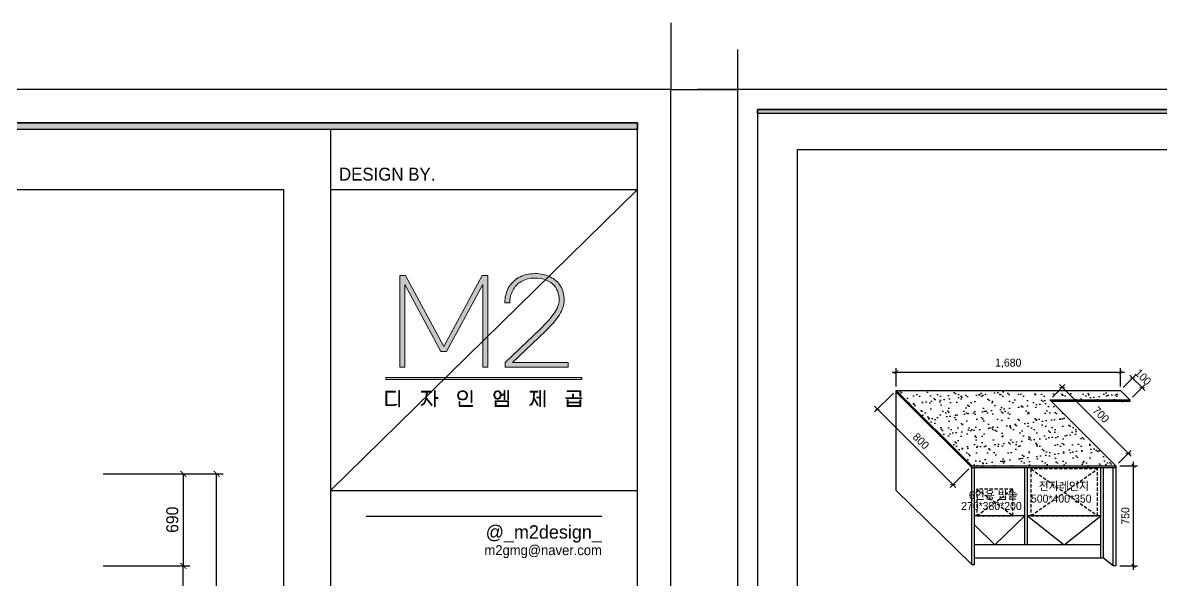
# Model space of a CAD drawing. Header units: inches. Extents: x 69359 to 144970, y -4972 to 56514.
# Drawn here: x 113811 to 122345, y 33712 to 37891 of the extents above; entities that cross this region are included whole.
import ezdxf
from ezdxf.enums import TextEntityAlignment as Align

# ---------------------------------------------------------------- set-up
doc = ezdxf.new("R2010")
doc.units = ezdxf.units.IN
doc.header["$LTSCALE"] = 50
doc.header["$MEASUREMENT"] = 0
doc.linetypes.add('DASHED', pattern=[0.75, 0.5, -0.25])
for name, color, linetype in [('03-WAL NEW', 3, 'Continuous'), ('06-FUR', 6, 'Continuous'), ('07-DIM', 5, 'Continuous'), ('07-DIM WAL', 5, 'Continuous'), ('_U+B808_U+C774_U+C5B4 2', 7, 'Continuous'), ('FORM(YOURNAME)-1', 1, 'Continuous'), ('FORM(YOURNAME)-11', 1, 'Continuous'), ('FUR', 8, 'DASHED')]:
    doc.layers.add(name, color=color, linetype=linetype)
doc.styles.add('HY 울릉도 L', font='')
doc.styles.add('YOURNAME', font='HY울릉도M.TTF')
doc.styles.add('코레일둥고', font='Korail_Round_Gothic_Medium.ttf')
doc.styles.get('HY 울릉도 L').set_extended_font_data('HY울릉도L')
doc.dimstyles.new('30', dxfattribs={"dimscale": 30, "dimtxt": 2, "dimasz": 1, "dimexe": 1, "dimexo": 1, "dimgap": 1, "dimtad": 1, "dimdec": 0, "dimrnd": 0.05, "dimdsep": 46, "dimlunit": 6, "dimtxsty": 'HY 울릉도 L', "dimblk": 'ARCHTICK', "dimcen": 2.5, "dimdle": 1, "dimclrd": 133, "dimclre": 133, "dimclrt": 30, "dimadec": 0, "dimazin": 0, "dimtfac": 1, "dimtdec": 0, "dimtix": 1, "dimtmove": 2, "dimatfit": 3, "dimldrblk": 'ARCHTICK', "dimfxl": 1, "dimlwd": -1, "dimlwe": -1, "dimarcsym": 0})
doc.dimstyles.new('YOURNAME-50', dxfattribs={"dimscale": 50, "dimtxt": 1.8, "dimasz": 0.9, "dimexe": 1, "dimexo": 3, "dimgap": 0.7, "dimtad": 1, "dimdec": 0, "dimzin": 0, "dimdsep": 46, "dimtxsty": 'YOURNAME', "dimblk": 'ARCHTICK', "dimcen": 0, "dimclrd": 1, "dimclre": 1, "dimclrt": 7, "dimadec": 0, "dimazin": 0, "dimtfac": 1, "dimtdec": 0, "dimtix": 1, "dimtmove": 2, "dimatfit": 3, "dimldrblk": 'ARCHTICK', "dimfxl": 1, "dimtolj": 1, "dimtzin": 0, "dimarcsym": 0})

# ---------------------------------------------------------------- blocks, each defined once
blk = doc.blocks.new('block 34')
at = {"layer": '_U+B808_U+C774_U+C5B4 2'}
h = blk.add_hatch(color=35, dxfattribs=at)
h.dxf.hatch_style = 2
h.paths.add_polyline_path([(674.6, -105.53), (675.73, -105.53), (683.42, -119.69), (691.1, -105.53), (692.22, -105.53), (692.22, -123.82), (691.22, -123.82), (691.22, -107.31), (683.97, -120.67), (682.84, -120.67), (675.59, -107.31), (675.59, -123.82), (674.6, -123.82)])
h = blk.add_hatch(color=35, dxfattribs=at)
h.dxf.hatch_style = 2
edge = h.paths.add_edge_path()
edge.add_spline(control_points=[(704.68, -105.78), (705.57, -106.21), (706.25, -106.83), (706.73, -107.63), (707.21, -108.43), (707.45, -109.38), (707.45, -110.46), (707.45, -111.43), (707.14, -112.39), (706.53, -113.34), (705.92, -114.29), (704.98, -115.38), (703.7, -116.62), (703.7, -116.62), (697.12, -122.91), (697.12, -122.91), (697.12, -122.91), (708.26, -122.91), (708.26, -122.91), (708.26, -122.91), (708.26, -123.82), (708.26, -123.82), (708.26, -123.82), (695.66, -123.82), (695.66, -123.82), (695.66, -123.82), (695.66, -122.91), (695.66, -122.91), (695.66, -122.91), (702.73, -116.15), (702.73, -116.15), (703.99, -114.93), (704.93, -113.86), (705.54, -112.95), (706.15, -112.03), (706.45, -111.2), (706.45, -110.46), (706.45, -109.07), (706.01, -107.98), (705.12, -107.2), (704.23, -106.42), (703.05, -106.03), (701.57, -106.03), (700.53, -106.03), (699.64, -106.26), (698.89, -106.71), (698.15, -107.15), (697.57, -107.75), (697.18, -108.5), (696.79, -109.25), (696.59, -110.06), (696.59, -110.94), (696.59, -110.94), (695.59, -110.94), (695.59, -110.94), (695.59, -109.89), (695.83, -108.93), (696.3, -108.05), (696.77, -107.17), (697.46, -106.46), (698.36, -105.93), (699.26, -105.4), (700.33, -105.13), (701.57, -105.13), (702.76, -105.13), (703.79, -105.35), (704.68, -105.78)], knot_values=[0, 0, 0, 0, 1, 1, 1, 2, 2, 2, 3, 3, 3, 4, 4, 4, 5, 5, 5, 6, 6, 6, 7, 7, 7, 8, 8, 8, 9, 9, 9, 10, 10, 10, 11, 11, 11, 12, 12, 12, 13, 13, 13, 14, 14, 14, 15, 15, 15, 16, 16, 16, 17, 17, 17, 18, 18, 18, 19, 19, 19, 20, 20, 20, 21, 21, 21, 22, 22, 22, 22], degree=3, periodic=0)
at = {"layer": '_U+B808_U+C774_U+C5B4 2', "lineweight": 0}
blk.add_lwpolyline([(674.6, -105.53), (675.73, -105.53), (683.42, -119.69), (691.1, -105.53), (692.22, -105.53), (692.22, -123.82), (691.22, -123.82), (691.22, -107.31), (683.97, -120.67), (682.84, -120.67), (675.59, -107.31), (675.59, -123.82), (674.6, -123.82), (674.6, -105.53)], dxfattribs=at)
blk.add_open_spline([(704.68, -105.78), (705.57, -106.21), (706.25, -106.83), (706.73, -107.63), (707.21, -108.43), (707.45, -109.38), (707.45, -110.46), (707.45, -111.43), (707.14, -112.39), (706.53, -113.34), (705.92, -114.29), (704.98, -115.38), (703.7, -116.62), (703.7, -116.62), (697.12, -122.91), (697.12, -122.91), (697.12, -122.91), (708.26, -122.91), (708.26, -122.91), (708.26, -122.91), (708.26, -123.82), (708.26, -123.82), (708.26, -123.82), (695.66, -123.82), (695.66, -123.82), (695.66, -123.82), (695.66, -122.91), (695.66, -122.91), (695.66, -122.91), (702.73, -116.15), (702.73, -116.15), (703.99, -114.93), (704.93, -113.86), (705.54, -112.95), (706.15, -112.03), (706.45, -111.2), (706.45, -110.46), (706.45, -109.07), (706.01, -107.98), (705.12, -107.2), (704.23, -106.42), (703.05, -106.03), (701.57, -106.03), (700.53, -106.03), (699.64, -106.26), (698.89, -106.71), (698.15, -107.15), (697.57, -107.75), (697.18, -108.5), (696.79, -109.25), (696.59, -110.06), (696.59, -110.94), (696.59, -110.94), (695.59, -110.94), (695.59, -110.94), (695.59, -109.89), (695.83, -108.93), (696.3, -108.05), (696.77, -107.17), (697.46, -106.46), (698.36, -105.93), (699.26, -105.4), (700.33, -105.13), (701.57, -105.13), (702.76, -105.13), (703.79, -105.35), (704.68, -105.78)], degree=3, knots=[0, 0, 0, 0, 1, 1, 1, 2, 2, 2, 3, 3, 3, 4, 4, 4, 5, 5, 5, 6, 6, 6, 7, 7, 7, 8, 8, 8, 9, 9, 9, 10, 10, 10, 11, 11, 11, 12, 12, 12, 13, 13, 13, 14, 14, 14, 15, 15, 15, 16, 16, 16, 17, 17, 17, 18, 18, 18, 19, 19, 19, 20, 20, 20, 21, 21, 21, 22, 22, 22, 22], dxfattribs=at)
blk = doc.blocks.new('block 35')
at = {"layer": '_U+B808_U+C774_U+C5B4 2'}
h = blk.add_hatch(color=35, dxfattribs=at)
h.dxf.hatch_style = 2
edge = h.paths.add_edge_path()
edge.add_spline(control_points=[(673.72, -128.8), (673.72, -128.8), (672, -128.8), (672, -128.8), (672, -128.8), (672, -131.36), (672, -131.36), (672, -131.36), (673.14, -131.36), (673.14, -131.36), (673.29, -131.36), (673.44, -131.34), (673.6, -131.31), (673.75, -131.28), (673.88, -131.24), (673.98, -131.2), (673.98, -131.2), (673.98, -131.35), (673.98, -131.35), (673.88, -131.4), (673.75, -131.44), (673.6, -131.47), (673.45, -131.49), (673.3, -131.51), (673.14, -131.51), (673.14, -131.51), (671.83, -131.51), (671.83, -131.51), (671.83, -131.51), (671.83, -128.65), (671.83, -128.65), (671.83, -128.65), (673.72, -128.65), (673.72, -128.65), (673.72, -128.65), (673.72, -128.8), (673.72, -128.8)], knot_values=[0, 0, 0, 0, 1, 1, 1, 2, 2, 2, 3, 3, 3, 4, 4, 4, 5, 5, 5, 6, 6, 6, 7, 7, 7, 8, 8, 8, 9, 9, 9, 10, 10, 10, 11, 11, 11, 12, 12, 12, 12], degree=3, periodic=0)
h.paths.add_polyline_path([(674.54, -131.73), (674.38, -131.74), (674.38, -128.5), (674.54, -128.5)])
h = blk.add_hatch(color=35, dxfattribs=at)
h.dxf.hatch_style = 2
edge = h.paths.add_edge_path()
edge.add_spline(control_points=[(679.96, -130.01), (679.96, -130.01), (681.09, -131.37), (681.09, -131.37), (681.09, -131.37), (680.96, -131.47), (680.96, -131.47), (680.96, -131.47), (679.92, -130.19), (679.92, -130.19), (679.82, -130.57), (679.69, -130.87), (679.52, -131.09), (679.35, -131.32), (679.14, -131.46), (678.9, -131.51), (678.9, -131.51), (678.9, -131.36), (678.9, -131.36), (679.11, -131.3), (679.3, -131.16), (679.45, -130.93), (679.6, -130.7), (679.71, -130.39), (679.79, -130.03), (679.86, -129.66), (679.91, -129.25), (679.91, -128.8), (679.91, -128.8), (678.97, -128.8), (678.97, -128.8), (678.97, -128.8), (678.97, -128.65), (678.97, -128.65), (678.97, -128.65), (681, -128.65), (681, -128.65), (681, -128.65), (681, -128.8), (681, -128.8), (681, -128.8), (680.07, -128.8), (680.07, -128.8), (680.06, -129.26), (680.03, -129.66), (679.96, -130.01)], knot_values=[0, 0, 0, 0, 1, 1, 1, 2, 2, 2, 3, 3, 3, 4, 4, 4, 5, 5, 5, 6, 6, 6, 7, 7, 7, 8, 8, 8, 9, 9, 9, 10, 10, 10, 11, 11, 11, 12, 12, 12, 13, 13, 13, 14, 14, 14, 15, 15, 15, 15], degree=3, periodic=0)
h.paths.add_polyline_path([(682.21, -130.06), (681.69, -130.06), (681.69, -131.73), (681.54, -131.73), (681.54, -128.5), (681.69, -128.5), (681.69, -129.92), (682.21, -129.92)])
h = blk.add_hatch(color=35, dxfattribs=at)
h.dxf.hatch_style = 2
edge = h.paths.add_edge_path()
edge.add_spline(control_points=[(687.69, -128.68), (687.84, -128.76), (687.95, -128.87), (688.03, -129.01), (688.11, -129.15), (688.15, -129.3), (688.15, -129.47), (688.15, -129.64), (688.11, -129.8), (688.03, -129.94), (687.95, -130.08), (687.84, -130.19), (687.69, -130.27), (687.54, -130.35), (687.36, -130.39), (687.15, -130.39), (686.95, -130.39), (686.77, -130.35), (686.62, -130.27), (686.47, -130.19), (686.36, -130.08), (686.28, -129.94), (686.2, -129.8), (686.16, -129.64), (686.16, -129.47), (686.16, -129.3), (686.2, -129.15), (686.28, -129.01), (686.36, -128.87), (686.47, -128.76), (686.62, -128.68), (686.77, -128.6), (686.95, -128.56), (687.15, -128.56), (687.36, -128.56), (687.54, -128.6), (687.69, -128.68)], knot_values=[0, 0, 0, 0, 1, 1, 1, 2, 2, 2, 3, 3, 3, 4, 4, 4, 5, 5, 5, 6, 6, 6, 7, 7, 7, 8, 8, 8, 9, 9, 9, 10, 10, 10, 11, 11, 11, 12, 12, 12, 12], degree=3, periodic=0)
edge = h.paths.add_edge_path()
edge.add_spline(control_points=[(686.72, -128.79), (686.59, -128.86), (686.49, -128.95), (686.43, -129.07), (686.36, -129.18), (686.32, -129.32), (686.32, -129.47), (686.32, -129.63), (686.36, -129.76), (686.43, -129.88), (686.49, -130), (686.59, -130.09), (686.72, -130.15), (686.84, -130.22), (686.99, -130.25), (687.15, -130.25), (687.32, -130.25), (687.46, -130.22), (687.59, -130.15), (687.72, -130.09), (687.81, -130), (687.88, -129.88), (687.95, -129.76), (687.98, -129.63), (687.98, -129.47), (687.98, -129.32), (687.95, -129.18), (687.88, -129.07), (687.81, -128.95), (687.72, -128.86), (687.59, -128.79), (687.46, -128.73), (687.32, -128.7), (687.15, -128.7), (686.99, -128.7), (686.84, -128.73), (686.72, -128.79)], knot_values=[0, 0, 0, 0, 1, 1, 1, 2, 2, 2, 3, 3, 3, 4, 4, 4, 5, 5, 5, 6, 6, 6, 7, 7, 7, 8, 8, 8, 9, 9, 9, 10, 10, 10, 11, 11, 11, 12, 12, 12, 12], degree=3, periodic=0)
h.paths.add_polyline_path([(686.6, -131.51), (689.15, -131.51), (689.15, -131.66), (686.44, -131.66), (686.44, -130.66), (686.6, -130.66)])
h.paths.add_polyline_path([(689.03, -130.91), (688.87, -130.91), (688.87, -128.5), (689.03, -128.5)])
h = blk.add_hatch(color=35, dxfattribs=at)
h.dxf.hatch_style = 2
edge = h.paths.add_edge_path()
edge.add_spline(control_points=[(694.67, -130), (694.55, -130.16), (694.37, -130.23), (694.14, -130.23), (693.91, -130.23), (693.73, -130.16), (693.61, -130), (693.48, -129.84), (693.42, -129.64), (693.42, -129.39), (693.42, -129.14), (693.48, -128.94), (693.61, -128.78), (693.73, -128.62), (693.91, -128.54), (694.14, -128.54), (694.35, -128.54), (694.51, -128.61), (694.63, -128.74), (694.75, -128.87), (694.83, -129.04), (694.85, -129.25), (694.85, -129.25), (695.45, -129.25), (695.45, -129.25), (695.45, -129.25), (695.45, -128.52), (695.45, -128.52), (695.45, -128.52), (695.61, -128.52), (695.61, -128.52), (695.61, -128.52), (695.61, -130.29), (695.61, -130.29), (695.61, -130.29), (695.45, -130.29), (695.45, -130.29), (695.45, -130.29), (695.45, -129.4), (695.45, -129.4), (695.45, -129.4), (694.86, -129.4), (694.86, -129.4), (694.85, -129.64), (694.79, -129.85), (694.67, -130)], knot_values=[0, 0, 0, 0, 1, 1, 1, 2, 2, 2, 3, 3, 3, 4, 4, 4, 5, 5, 5, 6, 6, 6, 7, 7, 7, 8, 8, 8, 9, 9, 9, 10, 10, 10, 11, 11, 11, 12, 12, 12, 13, 13, 13, 14, 14, 14, 15, 15, 15, 15], degree=3, periodic=0)
edge = h.paths.add_edge_path()
edge.add_spline(control_points=[(693.73, -129.9), (693.83, -130.03), (693.97, -130.09), (694.14, -130.09), (694.31, -130.09), (694.45, -130.03), (694.55, -129.9), (694.65, -129.78), (694.7, -129.61), (694.7, -129.39), (694.7, -129.17), (694.65, -129), (694.55, -128.87), (694.45, -128.75), (694.31, -128.69), (694.14, -128.69), (693.97, -128.69), (693.83, -128.75), (693.73, -128.87), (693.63, -129), (693.58, -129.17), (693.58, -129.39), (693.58, -129.61), (693.63, -129.78), (693.73, -129.9)], knot_values=[0, 0, 0, 0, 1, 1, 1, 2, 2, 2, 3, 3, 3, 4, 4, 4, 5, 5, 5, 6, 6, 6, 7, 7, 7, 8, 8, 8, 8], degree=3, periodic=0)
h.paths.add_polyline_path([(693.69, -130.55), (696.36, -130.55), (696.36, -131.66), (693.69, -131.66)])
h.paths.add_polyline_path([(693.85, -131.51), (696.2, -131.51), (696.2, -130.7), (693.85, -130.7)])
h.paths.add_polyline_path([(696.36, -128.5), (696.36, -130.32), (696.2, -130.32), (696.2, -128.5)])
h = blk.add_hatch(color=35, dxfattribs=at)
h.dxf.hatch_style = 2
edge = h.paths.add_edge_path()
edge.add_spline(control_points=[(701.46, -129.93), (701.46, -129.93), (702.28, -131.39), (702.28, -131.39), (702.28, -131.39), (702.15, -131.47), (702.15, -131.47), (702.15, -131.47), (701.43, -130.17), (701.43, -130.17), (701.3, -130.94), (701.03, -131.39), (700.63, -131.51), (700.63, -131.51), (700.63, -131.35), (700.63, -131.35), (700.88, -131.26), (701.06, -130.99), (701.18, -130.55), (701.3, -130.1), (701.37, -129.52), (701.37, -128.8), (701.37, -128.8), (700.67, -128.8), (700.67, -128.8), (700.67, -128.8), (700.67, -128.65), (700.67, -128.65), (700.67, -128.65), (702.19, -128.65), (702.19, -128.65), (702.19, -128.65), (702.19, -128.8), (702.19, -128.8), (702.19, -128.8), (701.53, -128.8), (701.53, -128.8), (701.52, -129.25), (701.5, -129.63), (701.46, -129.93)], knot_values=[0, 0, 0, 0, 1, 1, 1, 2, 2, 2, 3, 3, 3, 4, 4, 4, 5, 5, 5, 6, 6, 6, 7, 7, 7, 8, 8, 8, 9, 9, 9, 10, 10, 10, 11, 11, 11, 12, 12, 12, 13, 13, 13, 13], degree=3, periodic=0)
h.paths.add_polyline_path([(702.59, -128.52), (702.75, -128.52), (702.75, -131.68), (702.59, -131.68), (702.59, -129.95), (702, -129.95), (702, -129.8), (702.59, -129.8)])
h.paths.add_polyline_path([(703.61, -128.5), (703.61, -131.73), (703.45, -131.73), (703.45, -128.5)])
h = blk.add_hatch(color=35, dxfattribs=at)
h.dxf.hatch_style = 2
h.paths.add_polyline_path([(711.02, -129.93), (711.02, -130.07), (707.82, -130.07), (707.82, -129.93), (709.16, -129.93), (709.16, -129.2), (709.32, -129.2), (709.32, -129.93)])
h.paths.add_polyline_path([(710.61, -128.72), (708.07, -128.72), (708.07, -128.57), (710.77, -128.57), (710.77, -129.64), (710.61, -129.64)])
h.paths.add_polyline_path([(710.61, -130.36), (710.77, -130.36), (710.77, -131.66), (708.08, -131.66), (708.08, -130.36), (708.24, -130.36), (708.24, -130.83), (710.61, -130.83)])
h.paths.add_polyline_path([(710.61, -131.52), (710.61, -130.97), (708.24, -130.97), (708.24, -131.52)])
at = {"layer": '_U+B808_U+C774_U+C5B4 2', "lineweight": 0}
for points in [[(674.54, -131.73), (674.38, -131.74), (674.38, -128.5), (674.54, -128.5), (674.54, -131.73)], [(682.21, -130.06), (681.69, -130.06), (681.69, -131.73), (681.54, -131.73), (681.54, -128.5), (681.69, -128.5), (681.69, -129.92), (682.21, -129.92), (682.21, -130.06)], [(689.03, -130.91), (688.87, -130.91), (688.87, -128.5), (689.03, -128.5), (689.03, -130.91)], [(696.36, -128.5), (696.36, -130.32), (696.2, -130.32), (696.2, -128.5), (696.36, -128.5)], [(702.59, -128.52), (702.75, -128.52), (702.75, -131.68), (702.59, -131.68), (702.59, -129.95), (702, -129.95), (702, -129.8), (702.59, -129.8), (702.59, -128.52)], [(703.61, -128.5), (703.61, -131.73), (703.45, -131.73), (703.45, -128.5), (703.61, -128.5)], [(711.02, -129.93), (711.02, -130.07), (707.82, -130.07), (707.82, -129.93), (709.16, -129.93), (709.16, -129.2), (709.32, -129.2), (709.32, -129.93), (711.02, -129.93)], [(710.61, -128.72), (708.07, -128.72), (708.07, -128.57), (710.77, -128.57), (710.77, -129.64), (710.61, -129.64), (710.61, -128.72)], [(686.6, -131.51), (689.15, -131.51), (689.15, -131.66), (686.44, -131.66), (686.44, -130.66), (686.6, -130.66), (686.6, -131.51)], [(693.69, -130.55), (696.36, -130.55), (696.36, -131.66), (693.69, -131.66), (693.69, -130.55)], [(693.85, -131.51), (696.2, -131.51), (696.2, -130.7), (693.85, -130.7), (693.85, -131.51)], [(710.61, -130.36), (710.77, -130.36), (710.77, -131.66), (708.08, -131.66), (708.08, -130.36), (708.24, -130.36), (708.24, -130.83), (710.61, -130.83), (710.61, -130.36)], [(710.61, -131.52), (710.61, -130.97), (708.24, -130.97), (708.24, -131.52), (710.61, -131.52)]]:
    blk.add_lwpolyline(points, dxfattribs=at)
for points, knots in [([(673.72, -128.8), (673.72, -128.8), (672, -128.8), (672, -128.8), (672, -128.8), (672, -131.36), (672, -131.36), (672, -131.36), (673.14, -131.36), (673.14, -131.36), (673.29, -131.36), (673.44, -131.34), (673.6, -131.31), (673.75, -131.28), (673.88, -131.24), (673.98, -131.2), (673.98, -131.2), (673.98, -131.35), (673.98, -131.35), (673.88, -131.4), (673.75, -131.44), (673.6, -131.47), (673.45, -131.49), (673.3, -131.51), (673.14, -131.51), (673.14, -131.51), (671.83, -131.51), (671.83, -131.51), (671.83, -131.51), (671.83, -128.65), (671.83, -128.65), (671.83, -128.65), (673.72, -128.65), (673.72, -128.65), (673.72, -128.65), (673.72, -128.8), (673.72, -128.8)], [0, 0, 0, 0, 1, 1, 1, 2, 2, 2, 3, 3, 3, 4, 4, 4, 5, 5, 5, 6, 6, 6, 7, 7, 7, 8, 8, 8, 9, 9, 9, 10, 10, 10, 11, 11, 11, 12, 12, 12, 12]), ([(679.96, -130.01), (679.96, -130.01), (681.09, -131.37), (681.09, -131.37), (681.09, -131.37), (680.96, -131.47), (680.96, -131.47), (680.96, -131.47), (679.92, -130.19), (679.92, -130.19), (679.82, -130.57), (679.69, -130.87), (679.52, -131.09), (679.35, -131.32), (679.14, -131.46), (678.9, -131.51), (678.9, -131.51), (678.9, -131.36), (678.9, -131.36), (679.11, -131.3), (679.3, -131.16), (679.45, -130.93), (679.6, -130.7), (679.71, -130.39), (679.79, -130.03), (679.86, -129.66), (679.91, -129.25), (679.91, -128.8), (679.91, -128.8), (678.97, -128.8), (678.97, -128.8), (678.97, -128.8), (678.97, -128.65), (678.97, -128.65), (678.97, -128.65), (681, -128.65), (681, -128.65), (681, -128.65), (681, -128.8), (681, -128.8), (681, -128.8), (680.07, -128.8), (680.07, -128.8), (680.06, -129.26), (680.03, -129.66), (679.96, -130.01)], [0, 0, 0, 0, 1, 1, 1, 2, 2, 2, 3, 3, 3, 4, 4, 4, 5, 5, 5, 6, 6, 6, 7, 7, 7, 8, 8, 8, 9, 9, 9, 10, 10, 10, 11, 11, 11, 12, 12, 12, 13, 13, 13, 14, 14, 14, 15, 15, 15, 15]), ([(687.69, -128.68), (687.84, -128.76), (687.95, -128.87), (688.03, -129.01), (688.11, -129.15), (688.15, -129.3), (688.15, -129.47), (688.15, -129.64), (688.11, -129.8), (688.03, -129.94), (687.95, -130.08), (687.84, -130.19), (687.69, -130.27), (687.54, -130.35), (687.36, -130.39), (687.15, -130.39), (686.95, -130.39), (686.77, -130.35), (686.62, -130.27), (686.47, -130.19), (686.36, -130.08), (686.28, -129.94), (686.2, -129.8), (686.16, -129.64), (686.16, -129.47), (686.16, -129.3), (686.2, -129.15), (686.28, -129.01), (686.36, -128.87), (686.47, -128.76), (686.62, -128.68), (686.77, -128.6), (686.95, -128.56), (687.15, -128.56), (687.36, -128.56), (687.54, -128.6), (687.69, -128.68)], [0, 0, 0, 0, 1, 1, 1, 2, 2, 2, 3, 3, 3, 4, 4, 4, 5, 5, 5, 6, 6, 6, 7, 7, 7, 8, 8, 8, 9, 9, 9, 10, 10, 10, 11, 11, 11, 12, 12, 12, 12]), ([(686.72, -128.79), (686.59, -128.86), (686.49, -128.95), (686.43, -129.07), (686.36, -129.18), (686.32, -129.32), (686.32, -129.47), (686.32, -129.63), (686.36, -129.76), (686.43, -129.88), (686.49, -130), (686.59, -130.09), (686.72, -130.15), (686.84, -130.22), (686.99, -130.25), (687.15, -130.25), (687.32, -130.25), (687.46, -130.22), (687.59, -130.15), (687.72, -130.09), (687.81, -130), (687.88, -129.88), (687.95, -129.76), (687.98, -129.63), (687.98, -129.47), (687.98, -129.32), (687.95, -129.18), (687.88, -129.07), (687.81, -128.95), (687.72, -128.86), (687.59, -128.79), (687.46, -128.73), (687.32, -128.7), (687.15, -128.7), (686.99, -128.7), (686.84, -128.73), (686.72, -128.79)], [0, 0, 0, 0, 1, 1, 1, 2, 2, 2, 3, 3, 3, 4, 4, 4, 5, 5, 5, 6, 6, 6, 7, 7, 7, 8, 8, 8, 9, 9, 9, 10, 10, 10, 11, 11, 11, 12, 12, 12, 12]), ([(694.67, -130), (694.55, -130.16), (694.37, -130.23), (694.14, -130.23), (693.91, -130.23), (693.73, -130.16), (693.61, -130), (693.48, -129.84), (693.42, -129.64), (693.42, -129.39), (693.42, -129.14), (693.48, -128.94), (693.61, -128.78), (693.73, -128.62), (693.91, -128.54), (694.14, -128.54), (694.35, -128.54), (694.51, -128.61), (694.63, -128.74), (694.75, -128.87), (694.83, -129.04), (694.85, -129.25), (694.85, -129.25), (695.45, -129.25), (695.45, -129.25), (695.45, -129.25), (695.45, -128.52), (695.45, -128.52), (695.45, -128.52), (695.61, -128.52), (695.61, -128.52), (695.61, -128.52), (695.61, -130.29), (695.61, -130.29), (695.61, -130.29), (695.45, -130.29), (695.45, -130.29), (695.45, -130.29), (695.45, -129.4), (695.45, -129.4), (695.45, -129.4), (694.86, -129.4), (694.86, -129.4), (694.85, -129.64), (694.79, -129.85), (694.67, -130)], [0, 0, 0, 0, 1, 1, 1, 2, 2, 2, 3, 3, 3, 4, 4, 4, 5, 5, 5, 6, 6, 6, 7, 7, 7, 8, 8, 8, 9, 9, 9, 10, 10, 10, 11, 11, 11, 12, 12, 12, 13, 13, 13, 14, 14, 14, 15, 15, 15, 15]), ([(693.73, -129.9), (693.83, -130.03), (693.97, -130.09), (694.14, -130.09), (694.31, -130.09), (694.45, -130.03), (694.55, -129.9), (694.65, -129.78), (694.7, -129.61), (694.7, -129.39), (694.7, -129.17), (694.65, -129), (694.55, -128.87), (694.45, -128.75), (694.31, -128.69), (694.14, -128.69), (693.97, -128.69), (693.83, -128.75), (693.73, -128.87), (693.63, -129), (693.58, -129.17), (693.58, -129.39), (693.58, -129.61), (693.63, -129.78), (693.73, -129.9)], [0, 0, 0, 0, 1, 1, 1, 2, 2, 2, 3, 3, 3, 4, 4, 4, 5, 5, 5, 6, 6, 6, 7, 7, 7, 8, 8, 8, 8]), ([(701.46, -129.93), (701.46, -129.93), (702.28, -131.39), (702.28, -131.39), (702.28, -131.39), (702.15, -131.47), (702.15, -131.47), (702.15, -131.47), (701.43, -130.17), (701.43, -130.17), (701.3, -130.94), (701.03, -131.39), (700.63, -131.51), (700.63, -131.51), (700.63, -131.35), (700.63, -131.35), (700.88, -131.26), (701.06, -130.99), (701.18, -130.55), (701.3, -130.1), (701.37, -129.52), (701.37, -128.8), (701.37, -128.8), (700.67, -128.8), (700.67, -128.8), (700.67, -128.8), (700.67, -128.65), (700.67, -128.65), (700.67, -128.65), (702.19, -128.65), (702.19, -128.65), (702.19, -128.65), (702.19, -128.8), (702.19, -128.8), (702.19, -128.8), (701.53, -128.8), (701.53, -128.8), (701.52, -129.25), (701.5, -129.63), (701.46, -129.93)], [0, 0, 0, 0, 1, 1, 1, 2, 2, 2, 3, 3, 3, 4, 4, 4, 5, 5, 5, 6, 6, 6, 7, 7, 7, 8, 8, 8, 9, 9, 9, 10, 10, 10, 11, 11, 11, 12, 12, 12, 13, 13, 13, 13])]:
    blk.add_open_spline(points, degree=3, knots=knots, dxfattribs=at)
blk = doc.blocks.new('block 33')
at = {"layer": '_U+B808_U+C774_U+C5B4 2'}
for name in ['block 34', 'block 35']:
    blk.add_blockref(name, (0, 0), dxfattribs=at)
blk = doc.blocks.new('block 32')
at = {"layer": '_U+B808_U+C774_U+C5B4 2'}
h = blk.add_hatch(color=35, dxfattribs=at)
h.dxf.hatch_style = 2
h.paths.add_polyline_path([(711.02, -126.32), (671.83, -126.32), (671.83, -125.91), (711.02, -125.91)])
at = {"layer": '_U+B808_U+C774_U+C5B4 2', "lineweight": 0}
blk.add_lwpolyline([(711.02, -126.32), (671.83, -126.32), (671.83, -125.91), (711.02, -125.91), (711.02, -126.32)], dxfattribs=at)
at = {"layer": '_U+B808_U+C774_U+C5B4 2'}
blk.add_blockref('block 33', (0, 0), dxfattribs=at)
blk = doc.blocks.new('FORM-ELEVATION')
at = {"layer": 'FORM(YOURNAME)-11'}
h = blk.add_hatch(color=256, dxfattribs=at)
h.dxf.hatch_style = 1
h.paths.add_polyline_path([(-10309, 35708), (71691, 35708), (71691, 35508), (-10309, 35508)])
h.paths.add_polyline_path([(-10309, -21492), (71691, -21492), (71691, -21692), (-10309, -21692)])
at = {"layer": 'Defpoints', "color": 158}
for p, q in [((62481, 35508), (62481, -21492)), ((62481, 33708), (71691, 33708)), ((62481, 24686), (71691, 33708)), ((62481, 24686), (71691, 24686))]:
    blk.add_line(p, q, dxfattribs=at)
at = {"layer": 'Defpoints', "color": 1}
for points in [[(-11309, 38708), (-11309, 36708), (-13309, 36708)], [(72691, 38708), (72691, 36708), (74691, 36708)]]:
    blk.add_lwpolyline(points, dxfattribs=at)
at = {"layer": 'Defpoints', "color": 158}
for points in [[(-10309, -21692), (71691, -21692), (71691, 35708), (-10309, 35708)], [(-8309, 33708), (61071, 33708), (61071, -19692), (-8309, -19692)]]:
    blk.add_lwpolyline(points, close=True, dxfattribs=at)
at = {"layer": 'FORM(YOURNAME)-11', "color": 251}
blk.add_line((63550, 23916), (70622, 23916), dxfattribs=at)
at = {"layer": 'FORM(YOURNAME)-11', "color": 250}
blk.add_lwpolyline([(-11309, -22692), (72691, -22692), (72691, 36708), (-11309, 36708)], close=True, dxfattribs=at)
at = {"layer": 'FORM(YOURNAME)-11'}
blk.add_lwpolyline([(-10309, 35708), (71691, 35708), (71691, 35508), (-10309, 35508)], close=True, dxfattribs=at)
at = {"layer": '_U+B808_U+C774_U+C5B4 2', "xscale": 150, "yscale": 150, "zscale": 150}
blk.add_blockref('block 32', (-36628, 46957), dxfattribs=at)
at = {"layer": 'FORM(YOURNAME)-11', "color": 14, "style": 'YOURNAME'}
blk.add_text('DESIGN BY.', height=386.1, dxfattribs=at).set_placement((62739, 34170), align=Align.MIDDLE_LEFT)
for s, height, width, p in [('@_m2design_', 400, 1.03, (70622, 23242)), ('m2gmg@naver.com', 300, 0.995, (70622, 22747))]:
    blk.add_text(s, height=height, dxfattribs=dict(at, width=width)).set_placement(p, align=Align.RIGHT)
at = {"layer": 'FORM(YOURNAME)-11', "color": 3, "style": 'YOURNAME'}
for tag, height, p in [('1', 450, (71041, -1219)), ('2', 450, (71041, -1863)), ('3', 450, (71041, -3150)), ('4', 450, (71041, -5081)), ('5', 515, (71041, -7398)), ('6', 515, (71041, -9650)), ('7', 515, (71041, -11903)), ('8', 515, (71041, -14155)), ('9', 515, (71041, -16408)), ('10', 515, (66791, -18596)), ('11', 515, (71041, -18660)), ('12', 515, (66791, -20848)), ('13', 515, (71041, -20848))]:
    blk.add_attdef(tag, text='', height=height, dxfattribs=at).set_placement(p, align=Align.MIDDLE_RIGHT)
blk = doc.blocks.new('_ArchTick')
at = {"color": 0, "linetype": 'ByBlock', "const_width": 0.15}
blk.add_lwpolyline([(-0.5, -0.5), (0.5, 0.5)], dxfattribs=at)
blk = doc.blocks.new('*D60')
at = {"layer": '07-DIM', "color": 1, "lineweight": -2, "transparency": 16777216}
for p, q in [((114414.8, 34510.5), (115314.8, 34510.5)), ((115264.8, 30260.5), (115264.8, 34510.5)), ((114414.8, 30260.5), (115314.8, 30260.5))]:
    blk.add_line(p, q, dxfattribs=at)
at = {"layer": 'Defpoints', "color": 0, "transparency": 16777216}
for p in [(114264.8, 34510.5), (115264.8, 34510.5), (114264.8, 30260.5)]:
    blk.add_point(p, dxfattribs=at)
at = {"layer": '07-DIM', "color": 1, "lineweight": -2, "transparency": 16777216, "xscale": 45, "yscale": 45, "zscale": 45}
for p, rotation in [((115264.8, 34510.5), 90), ((115264.8, 30260.5), 270)]:
    blk.add_blockref('_ArchTick', p, dxfattribs=dict(at, rotation=rotation))
at = {"layer": '07-DIM', "color": 7, "transparency": 16777216, "insert": (115183, 32385.5), "char_height": 90, "attachment_point": 5, "rotation": 90, "style": 'YOURNAME'}
blk.add_mtext('\\A1;4250', dxfattribs=at)
blk = doc.blocks.new('*D61')
at = {"layer": '07-DIM', "color": 1, "lineweight": -2, "transparency": 16777216}
for p, q in [((114414.8, 34510.5), (115064.8, 34510.5)), ((115014.8, 34510.5), (115014.8, 33820.2)), ((114414.8, 33820.2), (115064.8, 33820.2))]:
    blk.add_line(p, q, dxfattribs=at)
at = {"layer": 'Defpoints', "color": 0, "transparency": 16777216}
for p in [(114264.8, 34510.5), (114264.8, 33820.2), (115014.8, 33820.2)]:
    blk.add_point(p, dxfattribs=at)
at = {"layer": '07-DIM', "color": 1, "lineweight": -2, "transparency": 16777216, "xscale": 45, "yscale": 45, "zscale": 45}
for p, rotation in [((115014.8, 34510.5), 90), ((115014.8, 33820.2), 270)]:
    blk.add_blockref('_ArchTick', p, dxfattribs=dict(at, rotation=rotation))
at = {"layer": '07-DIM', "color": 7, "transparency": 16777216, "insert": (114932.9, 34165.4), "char_height": 90, "attachment_point": 5, "rotation": 90, "style": 'YOURNAME'}
blk.add_mtext('\\A1;690', dxfattribs=at)
blk = doc.blocks.new('*D41')
at = {"layer": '07-DIM', "color": 1, "lineweight": -2, "transparency": 16777216}
for p, q in [((114414.8, 33820.2), (115064.8, 33820.2)), ((115014.8, 30260.5), (115014.8, 33820.2)), ((114414.8, 30260.5), (115064.8, 30260.5))]:
    blk.add_line(p, q, dxfattribs=at)
at = {"layer": 'Defpoints', "color": 0, "transparency": 16777216}
for p in [(114264.8, 33820.2), (115014.8, 33820.2), (114264.8, 30260.5)]:
    blk.add_point(p, dxfattribs=at)
at = {"layer": '07-DIM', "color": 1, "lineweight": -2, "transparency": 16777216, "xscale": 45, "yscale": 45, "zscale": 45}
for p, rotation in [((115014.8, 33820.2), 90), ((115014.8, 30260.5), 270)]:
    blk.add_blockref('_ArchTick', p, dxfattribs=dict(at, rotation=rotation))
at = {"layer": '07-DIM', "color": 7, "transparency": 16777216, "insert": (114932.9, 32040.4), "char_height": 90, "attachment_point": 5, "rotation": 90, "style": 'YOURNAME'}
blk.add_mtext('\\A1;3560', dxfattribs=at)
blk = doc.blocks.new('*D136')
at = {"layer": '07-DIM WAL', "color": 133, "transparency": 16777216}
for p, q in [((120337.5, 35113.7), (120197, 34973.1)), ((120197, 35015.6), (120805.1, 34407.5)), ((120903.2, 34548), (120762.7, 34407.5))]:
    blk.add_line(p, q, dxfattribs=at)
at = {"layer": 'Defpoints', "color": 0, "transparency": 16777216}
for p in [(120358.7, 35134.9), (120924.4, 34569.2), (120783.9, 34428.7)]:
    blk.add_point(p, dxfattribs=at)
at = {"layer": '07-DIM WAL', "color": 133, "transparency": 16777216, "xscale": 30, "yscale": 30, "zscale": 30}
for p, rotation in [((120218.2, 34994.4), 134.9999999999992), ((120783.9, 34428.7), 314.9999999999992)]:
    blk.add_blockref('_ArchTick', p, dxfattribs=dict(at, rotation=rotation))
at = {"layer": '07-DIM WAL', "color": 30, "transparency": 16777216, "insert": (120544.4, 34754.9), "char_height": 60, "attachment_point": 5, "rotation": 315, "style": 'HY 울릉도 L'}
blk.add_mtext('800', dxfattribs=at)
blk = doc.blocks.new('*D137')
at = {"layer": '07-DIM WAL', "color": 133, "transparency": 16777216}
for p, q in [((120328.7, 35271.6), (122068.7, 35271.5)), ((120358.7, 35164.9), (120358.7, 35301.6)), ((122038.7, 35164.8), (122038.7, 35301.5))]:
    blk.add_line(p, q, dxfattribs=at)
at = {"layer": 'Defpoints', "color": 0, "transparency": 16777216}
for p in [(122038.7, 35271.5), (120358.7, 35134.9), (122038.7, 35134.8)]:
    blk.add_point(p, dxfattribs=at)
at = {"layer": '07-DIM WAL', "color": 133, "transparency": 16777216, "xscale": 30, "yscale": 30, "zscale": 30}
for p, rotation in [((120358.7, 35271.6), 179.9958511659247), ((122038.7, 35271.5), 359.9958511659248)]:
    blk.add_blockref('_ArchTick', p, dxfattribs=dict(at, rotation=rotation))
at = {"layer": '07-DIM WAL', "color": 30, "transparency": 16777216, "insert": (121198.7, 35337.5), "char_height": 60, "attachment_point": 5, "rotation": 359.99585, "style": 'HY 울릉도 L'}
blk.add_mtext('1,680', dxfattribs=at)
blk = doc.blocks.new('*D138')
at = {"layer": '07-DIM WAL', "color": 133, "transparency": 16777216}
for p, q in [((122059.9, 35156), (122152.1, 35248.2)), ((122130.9, 35227), (122109.7, 35248.2)), ((122130.6, 35085.3), (122222.8, 35177.5)), ((122130.9, 35227), (122201.6, 35156.3)), ((122201.6, 35156.3), (122222.8, 35135))]:
    blk.add_line(p, q, dxfattribs=at)
at = {"layer": 'Defpoints', "color": 0, "transparency": 16777216}
for p in [(122038.7, 35134.8), (122201.6, 35156.3), (122109.4, 35064.1)]:
    blk.add_point(p, dxfattribs=at)
at = {"layer": '07-DIM WAL', "color": 133, "transparency": 16777216, "xscale": 30, "yscale": 30, "zscale": 30}
for p, rotation in [((122130.9, 35227), 315.0061613667755), ((122201.6, 35156.3), 135.0061613667755)]:
    blk.add_blockref('_ArchTick', p, dxfattribs=dict(at, rotation=rotation))
at = {"layer": '07-DIM WAL', "color": 30, "transparency": 16777216, "insert": (122209.6, 35234.9), "char_height": 60, "attachment_point": 5, "rotation": 315.00616, "style": 'HY 울릉도 L'}
blk.add_mtext('100', dxfattribs=at)
blk = doc.blocks.new('*D139')
at = {"layer": '07-DIM WAL', "color": 133, "transparency": 16777216}
for p, q in [((121530.6, 35085.3), (121623.9, 35178.6)), ((121581.5, 35178.6), (122118.9, 34641.3)), ((122025.6, 34590.4), (122118.9, 34683.7))]:
    blk.add_line(p, q, dxfattribs=at)
at = {"layer": 'Defpoints', "color": 0, "transparency": 16777216}
for p in [(121509.4, 35064.1), (122097.7, 34662.5), (122004.4, 34569.2)]:
    blk.add_point(p, dxfattribs=at)
at = {"layer": '07-DIM WAL', "color": 133, "transparency": 16777216, "xscale": 30, "yscale": 30, "zscale": 30}
for p, rotation in [((121602.7, 35157.3), 135.0061613667724), ((122097.7, 34662.5), 315.0061613667724)]:
    blk.add_blockref('_ArchTick', p, dxfattribs=dict(at, rotation=rotation))
at = {"layer": '07-DIM WAL', "color": 30, "transparency": 16777216, "insert": (121893.5, 34953.2), "char_height": 60, "attachment_point": 5, "rotation": 315.00616, "style": 'HY 울릉도 L'}
blk.add_mtext('700', dxfattribs=at)
blk = doc.blocks.new('*D140')
at = {"layer": '07-DIM WAL', "color": 133, "transparency": 16777216}
for p, q in [((122034.4, 34569.2), (122167.7, 34569.2)), ((122137.7, 33789.2), (122137.7, 34599.2)), ((122034.4, 33819.2), (122167.7, 33819.2))]:
    blk.add_line(p, q, dxfattribs=at)
at = {"layer": 'Defpoints', "color": 0, "transparency": 16777216}
for p in [(122004.4, 34569.2), (122137.7, 34569.2), (122004.4, 33819.2)]:
    blk.add_point(p, dxfattribs=at)
at = {"layer": '07-DIM WAL', "color": 133, "transparency": 16777216, "xscale": 30, "yscale": 30, "zscale": 30}
for p, rotation in [((122137.7, 34569.2), 90), ((122137.7, 33819.2), 270)]:
    blk.add_blockref('_ArchTick', p, dxfattribs=dict(at, rotation=rotation))
at = {"layer": '07-DIM WAL', "color": 30, "transparency": 16777216, "insert": (122076.4, 34194.2), "char_height": 60, "attachment_point": 5, "rotation": 90, "style": 'HY 울릉도 L'}
blk.add_mtext('750', dxfattribs=at)

msp = doc.modelspace()

# ---------------------------------------------------------------- hatches: boundary and pattern name
at = {"layer": '03-WAL NEW'}
h = msp.add_hatch(dxfattribs=at)
h.set_pattern_fill('AR-SAND', color=8, scale=50, double=1)
h.set_pattern_definition([(37.5, (56980.91, -2970.47), (-3.14967, 96.34119), [0, -76, 0, -85, 0, -81.25]), (7.5, (56980.91, -2970.47), (88.48884, 141.1073), [0, -41, 0, -68.5, 0, -26.25]), (327.5, (56919.41, -2970.47), (155.70709, 0.28295), [0, -25, 0, -90, 0, -117.5]), (317.5, (56919.41, -2970.47), (150.30633, 43.88378), [0, -12.5, 0, -59, 0, -67.5])])
h.paths.add_polyline_path([(121509.4, 35064.1), (122109.4, 35064.1), (122038.7, 35134.8), (120358.8, 35134.8), (120924.4, 34569.2), (122004.4, 34569.2)])
h.paths.add_polyline_path([(120924.4, 34569.2), (120358.8, 35134.8), (120358.7, 35134.8), (120358.7, 35122.9), (120924.4, 34557.2)])
h.paths.add_polyline_path([(122004.4, 34569.2), (120924.4, 34569.2), (120924.4, 34557.2), (122004.4, 34557.2)])
h.paths.add_polyline_path([(122109.4, 35064.1), (121509.4, 35064.1), (121521.4, 35052.1), (122109.4, 35052.1)], flags=17)

# ---------------------------------------------------------------- linework, layer by layer
at = {"layer": '06-FUR'}
for p, q in [((120358.7, 34384.9), (120358.7, 35134.9)), ((120358.7, 35134.9), (120924.4, 34569.2)), ((120358.7, 35134.8), (122038.7, 35134.8)), ((120358.7, 35122.9), (120924.4, 34557.2)), ((122109.4, 35064.1), (122038.7, 35134.8)), ((121509.4, 35064.1), (122004.4, 34569.2)), ((121509.4, 35064.1), (122109.4, 35064.1)), ((120924.4, 33831.2), (120924.4, 34569.2)), ((120924.4, 34569.2), (122004.4, 34569.2)), ((122004.4, 34569.2), (122004.4, 34557.2)), ((120924.4, 34557.2), (122004.4, 34557.2)), ((120944.4, 33831.2), (120944.4, 34557.2)), ((121323.7, 33977.9), (121323.7, 34557.2)), ((121343.7, 33977.9), (121343.7, 34557.2)), ((121893.7, 33877.9), (121893.7, 34557.2)), ((121913.7, 33877.9), (121913.7, 34557.2)), ((120358.7, 34384.9), (120924.4, 33831.2)), ((121323.7, 34195.9), (120944.4, 34195.9)), ((121893.7, 34195.9), (121343.7, 34195.9)), ((121893.7, 33977.9), (120944.4, 33977.9)), ((120924.4, 33831.2), (120944.4, 33831.2)), ((121913.7, 33877.9), (120944.4, 33877.9)), ((121984.4, 33819.2), (121913.7, 33877.9))]:
    msp.add_line(p, q, dxfattribs=at)
for points in [[(122109.4, 35064.1), (122109.4, 35052.1), (121521.4, 35052.1)], [(122004.4, 34557.2), (122004.4, 33819.2), (121984.4, 33819.2), (121984.4, 34557.2)]]:
    msp.add_lwpolyline(points, dxfattribs=at)
at = {"layer": '06-FUR', "color": 1}
for points in [[(120944.4, 34127.4), (121098.7, 33977.9), (121323.7, 34195.9)], [(121343.7, 34195.9), (121618.7, 33977.9), (121893.7, 34195.9)]]:
    msp.add_lwpolyline(points, dxfattribs=at)
at = {"layer": 'FUR'}
for p, q in [((121368.7, 34195.9), (121868.7, 34545.9)), ((121368.7, 34545.9), (121868.7, 34195.9)), ((120963.7, 34195.9), (121233.7, 34395.9)), ((120963.7, 34395.9), (121233.7, 34195.9))]:
    msp.add_line(p, q, dxfattribs=at)
for points in [[(121368.7, 34195.9), (121868.7, 34195.9), (121868.7, 34545.9), (121368.7, 34545.9)], [(120963.7, 34195.9), (121233.7, 34195.9), (121233.7, 34395.9), (120963.7, 34395.9)]]:
    msp.add_lwpolyline(points, close=True, dxfattribs=at)

# ---------------------------------------------------------------- block references
at = {"layer": 'FORM(YOURNAME)-1'}
for p, xscale, yscale, zscale in [((100496.9, 28213.5), 0.2500000000000001, 0.2500000000000001, 0.2500000000000001), ((120866.1, 31884.3), 0.15, 0.15, 0.15)]:
    msp.add_blockref('FORM-ELEVATION', p, dxfattribs=dict(at, xscale=xscale, yscale=yscale, zscale=zscale))

# ---------------------------------------------------------------- texts
at = {"layer": 'FUR', "style": '코레일둥고'}
for s, p in [('전자레인지', (121427, 34388.1)), ('6인용 밥솥', (120903.6, 34319.6)), ('500*400*350', (121368.8, 34293.8)), ('270*380*200', (120845.4, 34238.7))]:
    msp.add_text(s, height=60, dxfattribs=at).set_placement(p)

# ---------------------------------------------------------------- dimensions: what is measured, and where the dimension line sits
at = {"layer": '07-DIM'}
for base, p1, p2, picture, middle in [((115264.8, 34510.5), (114264.8, 30260.5), (114264.8, 34510.5), '*D60', (115183, 32385.5)), ((115014.8, 33820.2), (114264.8, 34510.5), (114264.8, 33820.2), '*D61', (114932.9, 34165.4)), ((115014.8, 33820.2), (114264.8, 30260.5), (114264.8, 33820.2), '*D41', (114932.9, 32040.4))]:
    dim = msp.add_linear_dim(base=base, p1=p1, p2=p2, angle=90, dimstyle='YOURNAME-50', override={"dimfxl": 1.25, "dimarcsym": 2}, dxfattribs=at)
    dim.commit()
    dim.dimension.update_dxf_attribs({"geometry": picture, "text_midpoint": middle})
at = {"layer": '07-DIM WAL'}
for p1, p2, distance, picture, middle in [((120358.7, 35134.9), (122038.7, 35134.8), 136.8, '*D137', (121198.7, 35337.5)), ((122038.7, 35134.8), (122109.4, 35064.1), 130.4, '*D138', (122209.6, 35234.9)), ((121509.4, 35064.1), (122004.4, 34569.2), 131.9, '*D139', (121893.5, 34953.2)), ((120358.7, 35134.9), (120924.4, 34569.2), -198.7, '*D136', (120544.4, 34754.9)), ((122004.4, 33819.2), (122004.4, 34569.2), -133.3, '*D140', (122076.4, 34194.2))]:
    dim = msp.add_aligned_dim(p1=p1, p2=p2, distance=distance, dimstyle='30', override={"dimfxl": 1.25, "dimarcsym": 2}, dxfattribs=at)
    dim.commit()
    dim.dimension.update_dxf_attribs({"geometry": picture, "text_midpoint": middle})

doc.saveas('drawing.dxf')
